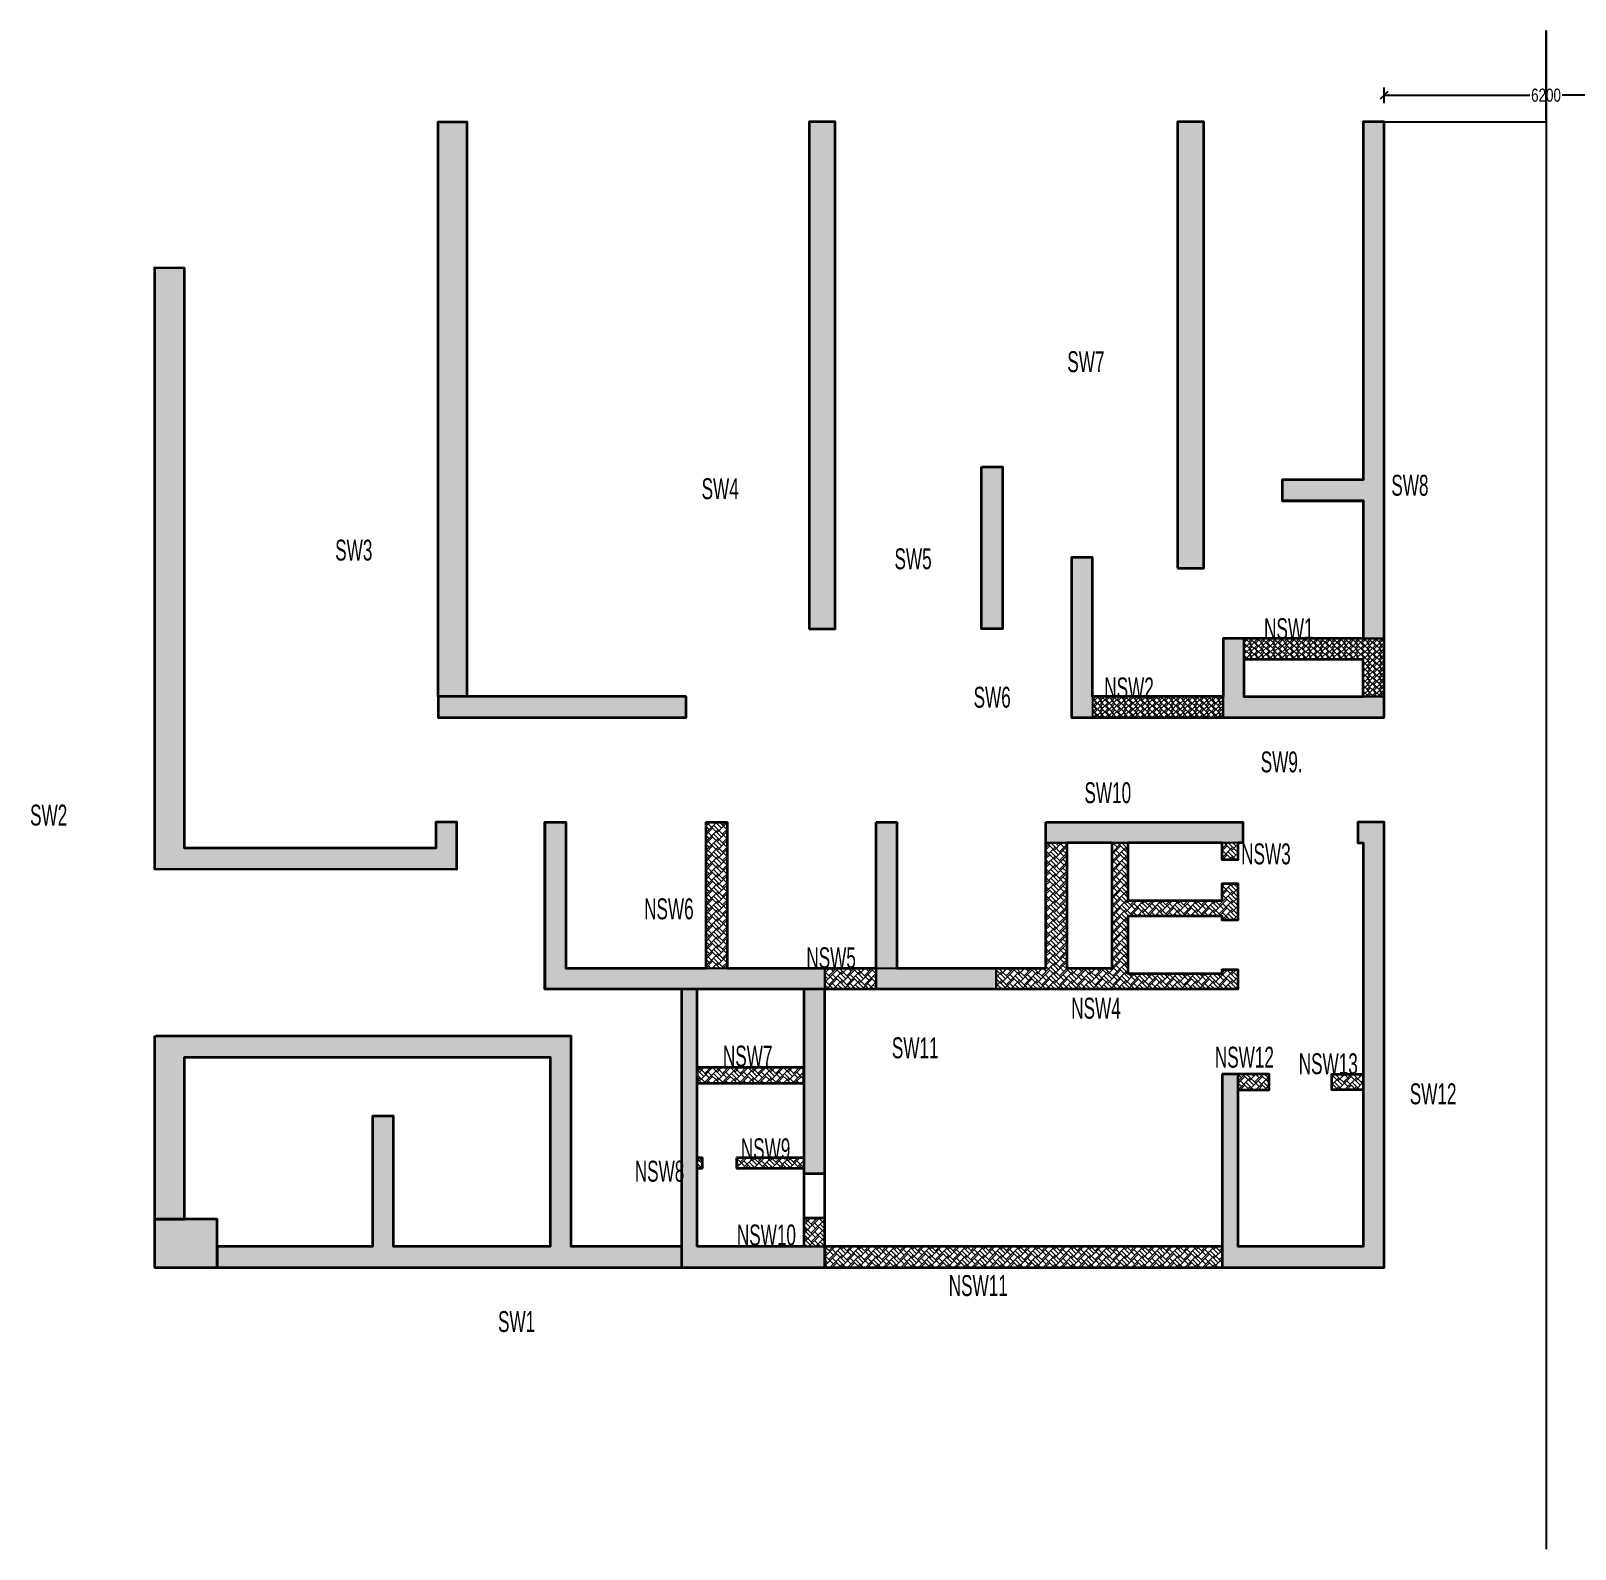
# Model space of a CAD drawing. Header units: millimetres. Extents: x 106 to 347755, y -33 to 65132.
# Drawn here: x 292139 to 321687, y -33 to 29023 of the extents above; entities that cross this region are included whole.
import ezdxf

# ---------------------------------------------------------------- set-up
doc = ezdxf.new("R2010")
doc.units = ezdxf.units.MM
doc.layers.add('changes', color=7, linetype='Continuous')
for name, color, linetype, lineweight in [('S-BEAM-IDEN', 2, 'Continuous', 9), ('S-COL HATCH', 9, 'Continuous', 0), ('S-COLS', 5, 'Continuous', 35)]:
    doc.layers.add(name, color=color, linetype=linetype, lineweight=lineweight)
doc.styles.add('SOBHA', font='swisscl.ttf')
doc.styles.add('Swis721 LtCn BT', font='swisscl.ttf', dxfattribs={"width": 0.9, "height": 233.355162})
doc.dimstyles.new('S-100', dxfattribs={"dimscale": 100, "dimtxt": 2.5, "dimasz": 1.5, "dimexe": 1.5, "dimexo": 1.5, "dimgap": 0.1, "dimtad": 0, "dimdec": 0, "dimrnd": 0.0005, "dimzin": 0, "dimdsep": 46, "dimtxsty": 'SOBHA', "dimblk": 'OBLIQUE', "dimcen": 0.09, "dimclrd": 8, "dimclre": 8, "dimclrt": 6, "dimadec": 0, "dimazin": 0, "dimtfac": 1, "dimtdec": 0, "dimtofl": 0, "dimtmove": 0, "dimatfit": 3, "dimfxl": 1.5, "dimfxlon": 1, "dimtolj": 1, "dimtzin": 0, "dimlwd": -1, "dimlwe": -1, "dimarcsym": 0})
pattern_1 = [(45, (-31499941.5, 20740166.94), (0, 169.7056275), [360, -120]), (135, (-31499856.64, 20740251.79), (1e-14, 169.7056275), [360, -120])]
pattern_2 = [(45, (-31966103.18, 21022167.41), (0, 113.13708499), [240, -80]), (135, (-31966046.61, 21022223.98), (9e-15, 113.13708499), [240, -80])]
pattern_3 = [(45, (-31794446.85, 20735559.75), (0, 169.7056275), [360, -120]), (135, (-31794362, 20735644.6), (1e-14, 169.7056275), [360, -120])]
pattern_4 = [(45, (-31794446.85, 20683630.75), (0, 169.7056275), [360, -120]), (135, (-31794362, 20683715.6), (1e-14, 169.7056275), [360, -120])]
pattern_5 = [(45, (-31794446.854, 20735559.75), (0, 113.13708499), [240, -80]), (135, (-31794390.286, 20735616.32), (9e-15, 113.13708499), [240, -80])]

# ---------------------------------------------------------------- blocks, each defined once
blk = doc.blocks.new('_OBLIQUE')
at = {"color": 0, "linetype": 'ByBlock'}
blk.add_line((-0.5, -0.5), (0.5, 0.5), dxfattribs=at)
blk = doc.blocks.new('*D17')
at = {"layer": 'changes', "color": 8, "transparency": 16777216}
for p, q in [((318030, 27641), (318030, 27941)), ((318030, 27791), (320823, 27791)), ((324230, 27791), (321438, 27791)), ((324230, 27641), (324230, 27941))]:
    blk.add_line(p, q, dxfattribs=at)
at = {"layer": 'changes', "color": 8, "transparency": 16777216, "xscale": 150, "yscale": 150, "zscale": 150, "rotation": 180}
blk.add_blockref('_OBLIQUE', (318030, 27791), dxfattribs=at)
at = {"layer": 'changes', "color": 8, "transparency": 16777216, "xscale": 150, "yscale": 150, "zscale": 150}
blk.add_blockref('_OBLIQUE', (324230, 27791), dxfattribs=at)
at = {"layer": 'changes', "color": 6, "transparency": 16777216, "insert": (321130, 27791), "char_height": 250, "attachment_point": 5, "style": 'SOBHA'}
blk.add_mtext('\\A1;6200', dxfattribs=at)
blk = doc.blocks.new('A$C0921b736')
at = {"layer": 'S-COL HATCH', "transparency": 33554687}
h = blk.add_hatch(color=256, dxfattribs=at)
h.dxf.hatch_style = 1
h.paths.add_polyline_path([(5425, 11675), (5425, 11275), (10175, 11275), (10175, 11675)])
h.paths.add_polyline_path([(5425, 11675), (5975, 11675), (5975, 22675), (5425, 22675)])
h = blk.add_hatch(color=256, dxfattribs=at)
h.dxf.hatch_style = 1
h.paths.add_polyline_path([(12525, 12975), (13025, 12975), (13025, 22675), (12525, 22675)])
h = blk.add_hatch(color=256, dxfattribs=at)
h.dxf.hatch_style = 1
h.paths.add_polyline_path([(19575, 14135), (20075, 14135), (20075, 22675), (19575, 22675)])
h = blk.add_hatch(color=256, dxfattribs=at)
h.dxf.hatch_style = 1
h.paths.add_polyline_path([(23525, 22675), (23125, 22675), (23125, 15825), (21575, 15825), (21575, 15425), (23125, 15425), (23125, 12785), (23525, 12785)])
h = blk.add_hatch(color=256, dxfattribs=at)
h.dxf.hatch_style = 1
h.paths.add_polyline_path([(29725, 12785), (30125, 12785), (30125, 15425), (31675, 15425), (31675, 15825), (30125, 15825), (30125, 22675), (29725, 22675)])
h = blk.add_hatch(color=256, dxfattribs=at)
h.dxf.hatch_style = 1
h.paths.add_polyline_path([(33675, 14135), (33175, 14135), (33175, 22675), (33675, 22675)])
h = blk.add_hatch(color=256, dxfattribs=at)
h.dxf.hatch_style = 1
h.paths.add_polyline_path([(40725, 12975), (40225, 12975), (40225, 22675), (40725, 22675)])
h = blk.add_hatch(color=256, dxfattribs=at)
h.dxf.hatch_style = 1
h.paths.add_polyline_path([(43075, 11675), (43075, 11275), (47825, 11275), (47825, 11675)])
h.paths.add_polyline_path([(47825, 22675), (47275, 22675), (47275, 11675), (47825, 11675)])
h = blk.add_hatch(color=256, dxfattribs=at)
h.dxf.hatch_style = 1
h.paths.add_polyline_path([(5785, 8375), (5785, 9275), (5385, 9275), (5385, 8775), (575, 8775), (575, 19875), (0, 19879), (0, 8375)])
h = blk.add_hatch(color=256, dxfattribs=at)
h.dxf.hatch_style = 1
h.paths.add_polyline_path([(53250, 8375), (53250, 19875), (52675, 19875), (52675, 8775), (47865, 8775), (47865, 9275), (47465, 9275), (47465, 8375)])
h = blk.add_hatch(color=256, dxfattribs=at)
h.dxf.hatch_style = 1
h.paths.add_polyline_path([(15825, 12975), (16225, 12975), (16225, 16075), (15825, 16075)])
h = blk.add_hatch(color=256, dxfattribs=at)
h.dxf.hatch_style = 1
h.paths.add_polyline_path([(37425, 16075), (37025, 16075), (37025, 12975), (37425, 12975)])
h = blk.add_hatch(color=256, dxfattribs=at)
h.dxf.hatch_style = 1
h.paths.add_polyline_path([(17945, 14335), (17545, 14335), (17545, 11275), (17945, 11275), (17945, 11675)])
h = blk.add_hatch(color=256, dxfattribs=at)
h.dxf.hatch_style = 1
h.paths.add_polyline_path([(35305, 11675), (35305, 11275), (35705, 11275), (35705, 14335), (35305, 14335)])
h = blk.add_hatch(color=256, dxfattribs=at)
h.dxf.hatch_style = 1
h.paths.add_polyline_path([(23525, 11275), (23525, 11675), (23125, 11675), (20845, 11675), (20845, 12385), (20845, 12785), (20445, 12785), (20445, 11675), (20445, 11275)])
at = {"layer": 'S-COL HATCH'}
h = blk.add_hatch(dxfattribs=at)
h.set_pattern_fill('AR-HBONE', color=256, scale=20)
h.set_pattern_definition(pattern_5)
h.paths.add_polyline_path([(23125, 12385), (23125, 11692), (23125, 11692), (23125, 11675), (23525, 11675), (23525, 12785), (20845, 12785), (20845, 12485), (20845, 12385)])
at = {"layer": 'S-COL HATCH', "transparency": 33554687}
h = blk.add_hatch(color=256, dxfattribs=at)
h.dxf.hatch_style = 1
h.paths.add_polyline_path([(32805, 11275), (32805, 11675), (32805, 12785), (32405, 12785), (32405, 12385), (32405, 11675), (30125, 11675), (29725, 11675), (29725, 11275)])
at = {"layer": 'S-COL HATCH'}
h = blk.add_hatch(dxfattribs=at)
h.set_pattern_fill('AR-HBONE', color=256, scale=20)
h.set_pattern_definition(pattern_5)
h.paths.add_polyline_path([(30125, 12385), (30125, 11692), (30125, 11692), (30125, 11675), (29725, 11675), (29725, 12785), (32405, 12785), (32405, 12485), (32405, 12385)])
h = blk.add_hatch(dxfattribs=at)
h.set_pattern_fill('AR-HBONE', color=256, scale=20)
h.set_pattern_definition(pattern_2)
h.paths.add_polyline_path([(20445, 11275), (20445, 11675), (17945, 11675), (17945, 11275)])
h = blk.add_hatch(dxfattribs=at)
h.set_pattern_fill('AR-HBONE', color=256, scale=20)
h.set_pattern_definition(pattern_2)
h.paths.add_polyline_path([(35305, 11275), (35305, 11675), (32805, 11675), (32805, 11275)])
at = {"layer": 'S-COL HATCH', "transparency": 33554687}
h = blk.add_hatch(color=256, dxfattribs=at)
h.dxf.hatch_style = 1
h.paths.add_polyline_path([(12825, 6075), (12825, 6475), (7871, 6475), (7871, 9275), (7471, 9275), (7471, 6075)])
at = {"layer": 'S-COL HATCH'}
h = blk.add_hatch(dxfattribs=at)
h.set_pattern_fill('AR-HBONE', color=256, scale=30)
h.set_pattern_definition(pattern_3)
h.paths.add_polyline_path([(10555, 6475), (10955, 6475), (10955, 9275), (10555, 9275)])
at = {"layer": 'S-COL HATCH', "transparency": 33554687}
h = blk.add_hatch(color=256, dxfattribs=at)
h.dxf.hatch_style = 1
h.paths.add_polyline_path([(13805, 9275), (14205, 9275), (14205, 6475), (13805, 6475)])
h = blk.add_hatch(color=256, dxfattribs=at)
h.dxf.hatch_style = 1
h.paths.add_polyline_path([(17055, 9275), (20825, 9275), (20825, 8875), (17055, 8875)])
h = blk.add_hatch(color=256, dxfattribs=at)
h.dxf.hatch_style = 1
h.paths.add_polyline_path([(20725, 4450), (20425, 4450), (20425, 1150), (20425, 750), (23125, 750), (23525, 750), (23525, 1150), (23525, 1150), (23525, 9275), (23025, 9275), (23025, 8875), (23125, 8875), (23125, 1150), (23125, 1150), (20725, 1150), (20725, 1150)])
h = blk.add_hatch(color=256, dxfattribs=at)
h.dxf.hatch_style = 1
h.paths.add_polyline_path([(32525, 4450), (32825, 4450), (32825, 1150), (32825, 750), (30125, 750), (29725, 750), (29725, 1150), (29725, 1150), (29725, 9275), (30225, 9275), (30225, 8875), (30125, 8875), (30125, 1150), (30125, 1150), (32525, 1150), (32525, 1150)])
h = blk.add_hatch(color=256, dxfattribs=at)
h.dxf.hatch_style = 1
h.paths.add_polyline_path([(36195, 9275), (32425, 9275), (32425, 8875), (36195, 8875)])
h = blk.add_hatch(color=256, dxfattribs=at)
h.dxf.hatch_style = 1
h.paths.add_polyline_path([(39445, 9275), (39045, 9275), (39045, 6475), (39445, 6475)])
h = blk.add_hatch(color=256, dxfattribs=at)
h.dxf.hatch_style = 1
h.paths.add_polyline_path([(40425, 6075), (40425, 6475), (45379, 6475), (45379, 9275), (45779, 9275), (45779, 6075)])
at = {"layer": 'S-COL HATCH'}
h = blk.add_hatch(dxfattribs=at)
h.set_pattern_fill('AR-HBONE', color=256, scale=30)
h.set_pattern_definition(pattern_3)
h.paths.add_polyline_path([(42695, 6475), (42295, 6475), (42295, 9275), (42695, 9275)])
h = blk.add_hatch(dxfattribs=at)
h.set_pattern_fill('AR-HBONE', color=256, scale=30)
h.set_pattern_definition(pattern_3)
h.paths.add_polyline_path([(18325, 8875), (18625, 8875), (18625, 7775), (20425, 7775), (20425, 8100), (20725, 8100), (20725, 7398), (20425, 7398), (20425, 7475), (18625, 7475), (18625, 6375), (20425, 6375), (20425, 6453), (20725, 6453), (20725, 6075), (16105, 6075), (16105, 6475), (18325, 6475)])
h = blk.add_hatch(dxfattribs=at)
h.set_pattern_fill('AR-HBONE', color=256, scale=30)
h.set_pattern_definition(pattern_3)
h.paths.add_polyline_path([(17055, 6475), (17455, 6475), (17455, 8875), (17055, 8875)])
h = blk.add_hatch(dxfattribs=at)
h.set_pattern_fill('AR-HBONE', color=256, scale=30)
h.set_pattern_definition(pattern_3)
h.paths.add_polyline_path([(20425, 8875), (20725, 8875), (20725, 8550), (20425, 8550)])
h = blk.add_hatch(dxfattribs=at)
h.set_pattern_fill('AR-HBONE', color=256, scale=30)
h.set_pattern_definition(pattern_3)
h.paths.add_polyline_path([(34925, 8875), (34625, 8875), (34625, 7775), (32825, 7775), (32825, 8100), (32525, 8100), (32525, 7398), (32825, 7398), (32825, 7475), (34625, 7475), (34625, 6375), (32825, 6375), (32825, 6453), (32525, 6453), (32525, 6075), (37145, 6075), (37145, 6475), (34925, 6475)])
h = blk.add_hatch(dxfattribs=at)
h.set_pattern_fill('AR-HBONE', color=256, scale=30)
h.set_pattern_definition(pattern_3)
h.paths.add_polyline_path([(32825, 8875), (32525, 8875), (32525, 8550), (32825, 8550)])
h = blk.add_hatch(dxfattribs=at)
h.set_pattern_fill('AR-HBONE', color=256, scale=30)
h.set_pattern_definition(pattern_3)
h.paths.add_polyline_path([(36195, 6475), (35795, 6475), (35795, 8875), (36195, 8875)])
h = blk.add_hatch(dxfattribs=at)
h.set_pattern_fill('AR-HBONE', color=256, scale=30)
h.set_pattern_definition(pattern_3)
h.paths.add_polyline_path([(13805, 6475), (12825, 6475), (12825, 6075), (13805, 6075)])
at = {"layer": 'S-COL HATCH', "transparency": 33554687}
h = blk.add_hatch(color=256, dxfattribs=at)
h.dxf.hatch_style = 1
h.paths.add_polyline_path([(13805, 6475), (16105, 6475), (16105, 6075), (13805, 6075)])
h = blk.add_hatch(color=256, dxfattribs=at)
h.dxf.hatch_style = 1
h.paths.add_polyline_path([(39445, 6475), (37145, 6475), (37145, 6075), (39445, 6075)])
at = {"layer": 'S-COL HATCH'}
h = blk.add_hatch(dxfattribs=at)
h.set_pattern_fill('AR-HBONE', color=256, scale=30)
h.set_pattern_definition(pattern_3)
h.paths.add_polyline_path([(39445, 6475), (40425, 6475), (40425, 6075), (39445, 6075)])
at = {"layer": 'S-COL HATCH', "transparency": 33554687}
h = blk.add_hatch(color=256, dxfattribs=at)
h.dxf.hatch_style = 1
h.paths.add_polyline_path([(10385, 6075), (10085, 6075), (10085, 750), (10385, 750), (12825, 750), (12825, 1150), (10385, 1150), (10385, 2850), (10385, 2850), (10385, 2850)])
h = blk.add_hatch(color=256, dxfattribs=at)
h.dxf.hatch_style = 1
h.paths.add_polyline_path([(12825, 6075), (12425, 6075), (12425, 6075), (12425, 4575), (12425, 4575), (12425, 4275), (12425, 2550), (12825, 2550)])
h = blk.add_hatch(color=256, dxfattribs=at)
h.dxf.hatch_style = 1
h.paths.add_polyline_path([(40425, 6075), (40825, 6075), (40825, 6075), (40825, 4575), (40825, 4575), (40825, 4275), (40825, 2550), (40425, 2550)])
h = blk.add_hatch(color=256, dxfattribs=at)
h.dxf.hatch_style = 1
h.paths.add_polyline_path([(42865, 6075), (43165, 6075), (43165, 750), (42865, 750), (40425, 750), (40425, 1150), (42865, 1150), (42865, 2850), (42865, 2850), (42865, 2850)])
h = blk.add_hatch(color=256, dxfattribs=at)
h.dxf.hatch_style = 1
h.paths.add_polyline_path([(7571, 4775), (7571, 1150), (4571, 1150), (4571, 3648), (4171, 3648), (4171, 1150), (1200, 1150), (1200, 750), (10085, 750), (10085, 1150), (7971, 1150), (7971, 5175), (0, 5175), (0, 1675), (575, 1675), (575, 4775)])
h = blk.add_hatch(color=256, dxfattribs=at)
h.dxf.hatch_style = 1
h.paths.add_polyline_path([(52675, 4775), (52675, 1675), (53250, 1675), (53250, 5175), (45279, 5175), (45279, 1150), (43165, 1150), (43165, 750), (52050, 750), (52050, 1150), (49079, 1150), (49079, 3648), (48679, 3648), (48679, 1150), (45679, 1150), (45679, 4775)])
at = {"layer": 'S-COL HATCH'}
h = blk.add_hatch(dxfattribs=at)
h.set_pattern_fill('AR-HBONE', color=256, scale=30)
h.set_pattern_definition(pattern_3)
h.paths.add_polyline_path([(12425, 4575), (10385, 4575), (10385, 4275), (12425, 4275)])
h = blk.add_hatch(dxfattribs=at)
h.set_pattern_fill('AR-HBONE', color=256, scale=30)
h.set_pattern_definition(pattern_4)
h.paths.add_polyline_path([(21325, 4150), (21325, 4450), (20725, 4450), (20725, 4150)])
h.paths.add_polyline_path([(23125, 4150), (23125, 4450), (22525, 4450), (22525, 4150)])
h = blk.add_hatch(dxfattribs=at)
h.set_pattern_fill('AR-HBONE', color=256, scale=30)
h.set_pattern_definition(pattern_4)
h.paths.add_polyline_path([(32525, 4150), (32525, 4450), (31925, 4450), (31925, 4150)])
h.paths.add_polyline_path([(30725, 4150), (30725, 4450), (30125, 4450), (30125, 4150)])
h = blk.add_hatch(dxfattribs=at)
h.set_pattern_fill('AR-HBONE', color=256, scale=30)
h.set_pattern_definition(pattern_3)
h.paths.add_polyline_path([(40825, 4275), (42865, 4275), (42865, 4575), (40825, 4575)])
h = blk.add_hatch(dxfattribs=at)
h.set_pattern_fill('AR-HBONE', color=256, scale=30)
h.set_pattern_definition(pattern_3)
h.paths.add_polyline_path([(10485, 2850), (10385, 2850), (10385, 2650), (10485, 2650)])
h = blk.add_hatch(dxfattribs=at)
h.set_pattern_fill('AR-HBONE', color=256, scale=30)
h.set_pattern_definition(pattern_3)
h.paths.add_polyline_path([(11135, 2850), (11135, 2650), (12425, 2650), (12425, 2850)])
h = blk.add_hatch(dxfattribs=at)
h.set_pattern_fill('AR-HBONE', color=256, scale=30)
h.set_pattern_definition(pattern_3)
h.paths.add_polyline_path([(42115, 2850), (42115, 2650), (40825, 2650), (40825, 2850)])
h = blk.add_hatch(dxfattribs=at)
h.set_pattern_fill('AR-HBONE', color=256, scale=30)
h.set_pattern_definition(pattern_3)
h.paths.add_polyline_path([(42765, 2850), (42865, 2850), (42865, 2650), (42765, 2650)])
at = {"layer": 'S-COL HATCH', "transparency": 33554687}
h = blk.add_hatch(color=256, dxfattribs=at)
h.dxf.hatch_style = 1
h.paths.add_polyline_path([(0, 1675), (0, 750), (1200, 750), (1200, 1675)])
at = {"layer": 'S-COL HATCH'}
h = blk.add_hatch(dxfattribs=at)
h.set_pattern_fill('AR-HBONE', color=256, scale=30)
h.set_pattern_definition(pattern_3)
h.paths.add_polyline_path([(12825, 1700), (12425, 1700), (12425, 1150), (12825, 1150)])
h = blk.add_hatch(dxfattribs=at)
h.set_pattern_fill('AR-HBONE', color=256, scale=30)
h.set_pattern_definition(pattern_3)
h.paths.add_polyline_path([(40425, 1700), (40825, 1700), (40825, 1150), (40425, 1150)])
at = {"layer": 'S-COL HATCH', "transparency": 33554687}
h = blk.add_hatch(color=256, dxfattribs=at)
h.dxf.hatch_style = 1
h.paths.add_polyline_path([(53250, 1675), (53250, 750), (52050, 750), (52050, 1675)])
at = {"layer": 'S-COL HATCH'}
h = blk.add_hatch(dxfattribs=at)
h.set_pattern_fill('AR-HBONE', color=256, scale=30)
h.set_pattern_definition(pattern_3)
h.paths.add_polyline_path([(12825, 1150), (20425, 1150), (20425, 750), (12825, 750)])
h = blk.add_hatch(dxfattribs=at)
h.set_pattern_fill('AR-HBONE', color=256, scale=30)
h.set_pattern_definition(pattern_3)
h.paths.add_polyline_path([(40425, 1150), (32825, 1150), (32825, 750), (40425, 750)])
at = {"layer": 'changes'}
for p, q in [((20845, 12385), (20845, 12785)), ((23125, 12785), (23525, 12785)), ((30125, 12785), (29725, 12785)), ((32405, 12385), (32405, 12785)), ((17945, 11675), (17945, 11275)), ((20445, 11675), (20445, 11275)), ((23125, 11675), (23525, 11675)), ((30125, 11675), (29725, 11675)), ((32805, 11675), (32805, 11275)), ((35305, 11675), (35305, 11275))]:
    blk.add_line(p, q, dxfattribs=at)
for points in [[(13805, 6475), (16105, 6475), (16105, 6075), (13805, 6075)], [(39445, 6475), (37145, 6475), (37145, 6075), (39445, 6075)]]:
    blk.add_lwpolyline(points, close=True, dxfattribs=at)
at = {"layer": 'S-COLS'}
for p, q in [((20425, 4450), (20425, 1150)), ((20725, 4450), (20725, 1150)), ((32525, 4450), (32525, 1150)), ((32825, 4450), (32825, 1150)), ((12425, 2550), (12825, 2550)), ((40825, 2550), (40425, 2550)), ((12425, 1700), (12825, 1700)), ((40825, 1700), (40425, 1700)), ((20425, 1150), (20425, 750)), ((32825, 1150), (32825, 750))]:
    blk.add_line(p, q, dxfattribs=at)
for points in [[(5425, 11675), (5425, 22675), (5975, 22675), (5975, 11675), (5425, 11675)], [(23525, 11275), (23525, 22675), (23125, 22675), (23125, 15825), (21575, 15825), (21575, 15425), (23125, 15425), (23125, 12785), (20445, 12785), (20445, 11675), (17945, 11675), (17945, 14335), (17545, 14335), (17545, 11275), (23525, 11275)], [(29725, 11275), (29725, 22675), (30125, 22675), (30125, 15825), (31675, 15825), (31675, 15425), (30125, 15425), (30125, 12785), (32805, 12785), (32805, 11675), (35305, 11675), (35305, 14335), (35705, 14335), (35705, 11275), (29725, 11275)], [(47825, 11675), (47825, 22675), (47275, 22675), (47275, 11675), (47825, 11675)], [(17055, 9275), (20825, 9275), (20825, 8875), (20725, 8875), (20725, 8550), (20425, 8550), (20425, 8875), (19525, 8875), (18625, 8875), (18625, 7775), (20425, 7775), (20425, 8100), (20725, 8100), (20725, 7398), (20425, 7398), (20425, 7475), (18625, 7475), (18625, 6375), (19525, 6375), (20425, 6375), (20425, 6453), (20725, 6453), (20725, 6075), (18625, 6075), (18625, 6075), (7471, 6075), (7471, 9275), (7871, 9275), (7871, 6475), (10555, 6475), (10555, 9275)], [(10555, 9275), (10955, 9275)], [(10955, 9275), (10955, 6475), (13805, 6475), (13805, 9275)], [(13805, 9275), (14205, 9275)], [(14205, 9275), (14205, 6475), (17055, 6475), (17055, 9275)], [(23525, 1150), (23525, 9275), (23025, 9275), (23025, 8875), (23125, 8875), (23125, 1150), (20725, 1150)], [(29725, 1150), (29725, 9275), (30225, 9275), (30225, 8875), (30125, 8875), (30125, 1150), (32525, 1150)], [(36195, 9275), (32425, 9275), (32425, 8875), (32525, 8875), (32525, 8550), (32825, 8550), (32825, 8875), (33725, 8875), (34625, 8875), (34625, 7775), (32825, 7775), (32825, 8100), (32525, 8100), (32525, 7398), (32825, 7398), (32825, 7475), (34625, 7475), (34625, 6375), (33725, 6375), (32825, 6375), (32825, 6453), (32525, 6453), (32525, 6075), (34625, 6075), (34625, 6075), (45779, 6075), (45779, 9275), (45379, 9275), (45379, 6475), (42695, 6475), (42695, 9275)], [(39045, 9275), (39045, 6475), (36195, 6475), (36195, 9275)], [(39445, 9275), (39045, 9275)], [(42295, 9275), (42295, 6475), (39445, 6475), (39445, 9275)], [(42695, 9275), (42295, 9275)], [(10085, 6075), (10085, 750), (10385, 750)], [(10385, 1150), (10385, 6075)], [(12425, 6075), (12425, 1150)], [(12425, 750), (12825, 750), (12825, 6075)], [(40825, 750), (40425, 750), (40425, 6075)], [(40825, 6075), (40825, 1150)], [(43165, 6075), (43165, 750), (42865, 750)], [(42865, 1150), (42865, 6075)], [(0, 5175), (0, 1675), (575, 1675), (575, 4775), (7571, 4775), (7571, 1150), (4571, 1150), (4571, 3648), (4171, 3648), (4171, 1150), (1200, 1150), (1200, 750), (10085, 750)], [(10085, 1150), (7971, 1150), (7971, 5175), (25, 5175)], [(43165, 1150), (45279, 1150), (45279, 5175), (53250, 5175)], [(53250, 5175), (53250, 1675), (52675, 1675), (52675, 4775), (45679, 4775), (45679, 1150), (48679, 1150), (48679, 3648), (49079, 3648), (49079, 1150), (52050, 1150), (52050, 750), (43165, 750)], [(20725, 4150), (21325, 4150), (21325, 4450), (20425, 4450)], [(23125, 4150), (22525, 4150), (22525, 4450), (23125, 4450)], [(30125, 4150), (30725, 4150), (30725, 4450), (30125, 4450)], [(32525, 4150), (31925, 4150), (31925, 4450), (32825, 4450)], [(10485, 2850), (10385, 2850)], [(10485, 2650), (10485, 2850)], [(11135, 2850), (11135, 2650)], [(12425, 2850), (11135, 2850)], [(40825, 2850), (42115, 2850)], [(42115, 2850), (42115, 2650)], [(42765, 2650), (42765, 2850)], [(42765, 2850), (42865, 2850)], [(10385, 2650), (10485, 2650)], [(11135, 2650), (12425, 2650)], [(42115, 2650), (40825, 2650)], [(42865, 2650), (42765, 2650)], [(12425, 1150), (10385, 1150)], [(20425, 1150), (12825, 1150), (12825, 750), (23125, 750)], [(23125, 750), (23125, 750), (23525, 750), (23525, 1150)], [(30125, 750), (30125, 750), (29725, 750), (29725, 1150)], [(32825, 1150), (40425, 1150), (40425, 750), (30125, 750)], [(40825, 1150), (42865, 1150)], [(10385, 750), (12425, 750)], [(42865, 750), (40825, 750)]]:
    blk.add_lwpolyline(points, dxfattribs=at)
at = {"layer": 'S-COLS', "elevation": 0}
for points in [[(12525, 12975), (13025, 12975), (13025, 22675), (12525, 22675)], [(40725, 12975), (40225, 12975), (40225, 22675), (40725, 22675)], [(15825, 16075), (16225, 16075), (16225, 12975), (15825, 12975)], [(37425, 16075), (37025, 16075), (37025, 12975), (37425, 12975)], [(10175, 11675), (5425, 11675), (5425, 11275), (10175, 11275)], [(43075, 11675), (47825, 11675), (47825, 11275), (43075, 11275)], [(0, 750), (1200, 750), (1200, 1675), (0, 1675)], [(53250, 750), (52050, 750), (52050, 1675), (53250, 1675)]]:
    blk.add_lwpolyline(points, close=True, dxfattribs=at)
at = {"layer": 'S-COLS'}
for points in [[(19575, 14135), (20075, 14135), (20075, 22675), (19575, 22675)], [(33675, 14135), (33175, 14135), (33175, 22675), (33675, 22675)], [(0, 8379), (5785, 8375), (5785, 9275), (5385, 9275), (5385, 8775), (575, 8775), (575, 19875), (0, 19879)], [(53250, 8375), (47465, 8375), (47465, 9275), (47865, 9275), (47865, 8775), (52675, 8775), (52675, 19875), (53250, 19875)], [(23125, 12385), (20845, 12385), (20845, 11675), (23125, 11675)], [(30125, 12385), (32405, 12385), (32405, 11675), (30125, 11675)], [(17455, 6475), (18325, 6475), (18325, 8875), (17455, 8875)], [(35795, 6475), (34925, 6475), (34925, 8875), (35795, 8875)], [(12425, 4575), (10385, 4575), (10385, 4275), (12425, 4275)], [(40825, 4575), (42865, 4575), (42865, 4275), (40825, 4275)]]:
    blk.add_lwpolyline(points, close=True, dxfattribs=at)

msp = doc.modelspace()

# ---------------------------------------------------------------- hatches: boundary and pattern name
at = {"layer": 'S-COL HATCH', "true_color": 0xed1f24, "transparency": 33554687}
h = msp.add_hatch(color=240, dxfattribs=at)
h.dxf.hatch_style = 1
h.paths.add_polyline_path([(299930.4, 16282.4), (299930.4, 15882.4), (304680.4, 15882.4), (304680.4, 16282.4)])
h.paths.add_polyline_path([(299930.4, 16282.4), (300480.4, 16282.4), (300480.4, 27282.4), (299930.4, 27282.4)])
h = msp.add_hatch(color=240, dxfattribs=at)
h.dxf.hatch_style = 1
h.paths.add_polyline_path([(307030.3, 17582.4), (307530.4, 17582.4), (307530.4, 27282.4), (307030.3, 27282.4)])
h = msp.add_hatch(color=240, dxfattribs=at)
h.dxf.hatch_style = 1
h.paths.add_polyline_path([(314080.4, 18742.4), (314580.4, 18742.4), (314580.4, 27282.4), (314080.4, 27282.4)])
h = msp.add_hatch(color=240, dxfattribs=at)
h.dxf.hatch_style = 1
h.paths.add_polyline_path([(318030.4, 27282.4), (317630.4, 27282.4), (317630.4, 20432.4), (316080.4, 20432.4), (316080.4, 20032.4), (317630.4, 20032.4), (317630.4, 17392.4), (318030.4, 17392.4)])
h = msp.add_hatch(color=240, dxfattribs=at)
h.dxf.hatch_style = 1
h.paths.add_polyline_path([(300290.4, 12982.4), (300290.4, 13882.4), (299890.4, 13882.4), (299890.4, 13382.4), (295080.4, 13382.4), (295080.4, 24482.4), (294505.4, 24485.8), (294505.4, 12982.4)])
h = msp.add_hatch(color=240, dxfattribs=at)
h.dxf.hatch_style = 1
h.paths.add_polyline_path([(310330.4, 17582.4), (310730.4, 17582.4), (310730.4, 20682.4), (310330.4, 20682.4)])
h = msp.add_hatch(color=240, dxfattribs=at)
h.dxf.hatch_style = 1
h.paths.add_polyline_path([(312450.4, 18942.4), (312050.4, 18942.4), (312050.4, 15882.4), (312450.4, 15882.4), (312450.4, 16282.4)])
h = msp.add_hatch(color=240, dxfattribs=at)
h.dxf.hatch_style = 1
h.paths.add_polyline_path([(318030.4, 15882.4), (318030.4, 16282.4), (317630.4, 16282.4), (315350.4, 16282.4), (315350.4, 16992.4), (315350.4, 17392.4), (314950.4, 17392.4), (314950.4, 16282.4), (314950.4, 15882.4)])
at = {"layer": 'S-COL HATCH', "true_color": 0xed1f24}
h = msp.add_hatch(dxfattribs=at)
h.set_pattern_fill('AR-HBONE', color=240, scale=20)
h.set_pattern_definition([(45, (-31499941.5, 20740166.936), (0, 113.13708499), [240, -80]), (135, (-31499884.93, 20740223.504), (9e-15, 113.13708499), [240, -80])])
h.paths.add_polyline_path([(317630.4, 16992.4), (317630.4, 16299.7), (317630.4, 16299.7), (317630.4, 16282.4), (318030.4, 16282.4), (318030.4, 17392.4), (315350.4, 17392.4), (315350.4, 17092.4), (315350.4, 16992.4)])
h = msp.add_hatch(dxfattribs=at)
h.set_pattern_fill('AR-HBONE', color=240, scale=20)
h.set_pattern_definition([(45, (-31671597.82, 21026774.596), (0, 113.13708499), [240, -80]), (135, (-31671541.255, 21026831.165), (9e-15, 113.13708499), [240, -80])])
h.paths.add_polyline_path([(314950.4, 15882.4), (314950.4, 16282.4), (312450.4, 16282.4), (312450.4, 15882.4)])
at = {"layer": 'S-COL HATCH', "true_color": 0xed1f24, "transparency": 33554687}
h = msp.add_hatch(color=240, dxfattribs=at)
h.dxf.hatch_style = 1
h.paths.add_polyline_path([(307330.4, 10682.4), (307330.4, 11082.4), (302376, 11082.4), (302376, 13882.4), (301976, 13882.4), (301976, 10682.4)])
at = {"layer": 'S-COL HATCH', "true_color": 0xed1f24}
h = msp.add_hatch(dxfattribs=at)
h.set_pattern_fill('AR-HBONE', color=240, scale=30)
h.set_pattern_definition(pattern_1)
h.paths.add_polyline_path([(305060.4, 11082.4), (305460.4, 11082.4), (305460.4, 13882.4), (305060.4, 13882.4)])
at = {"layer": 'S-COL HATCH', "true_color": 0xed1f24, "transparency": 33554687}
h = msp.add_hatch(color=240, dxfattribs=at)
h.dxf.hatch_style = 1
h.paths.add_polyline_path([(308310.4, 13882.4), (308710.4, 13882.4), (308710.4, 11082.4), (308310.4, 11082.4)])
h = msp.add_hatch(color=240, dxfattribs=at)
h.dxf.hatch_style = 1
h.paths.add_polyline_path([(311560.4, 13882.4), (315330.4, 13882.4), (315330.4, 13482.4), (311560.4, 13482.4)])
h = msp.add_hatch(color=240, dxfattribs=at)
h.dxf.hatch_style = 1
h.paths.add_polyline_path([(315230.4, 9057.2), (314930.4, 9057.2), (314930.4, 5757.2), (314930.4, 5357.2), (317630.4, 5357.2), (318030.4, 5357.2), (318030.4, 5757.2), (318030.4, 5757.2), (318030.4, 13882.4), (317530.3, 13882.4), (317530.3, 13482.4), (317630.4, 13482.4), (317630.4, 5757.2), (317630.3, 5757.2), (315230.4, 5757.2), (315230.4, 5757.2)])
at = {"layer": 'S-COL HATCH', "true_color": 0xed1f24}
h = msp.add_hatch(dxfattribs=at)
h.set_pattern_fill('AR-HBONE', color=240, scale=30)
h.set_pattern_definition(pattern_1)
h.paths.add_polyline_path([(312830.4, 13482.4), (313130.4, 13482.4), (313130.4, 12382.4), (314930.4, 12382.4), (314930.4, 12707.4), (315230.4, 12707.4), (315230.4, 12004.9), (314930.4, 12004.9), (314930.4, 12082.4), (313130.4, 12082.4), (313130.4, 10982.4), (314930.4, 10982.4), (314930.4, 11059.9), (315230.4, 11059.9), (315230.4, 10682.4), (310610.4, 10682.4), (310610.4, 11082.4), (312830.4, 11082.4)])
h = msp.add_hatch(dxfattribs=at)
h.set_pattern_fill('AR-HBONE', color=240, scale=30)
h.set_pattern_definition(pattern_1)
h.paths.add_polyline_path([(311560.4, 11082.4), (311960.4, 11082.4), (311960.4, 13482.4), (311560.4, 13482.4)])
h = msp.add_hatch(dxfattribs=at)
h.set_pattern_fill('AR-HBONE', color=240, scale=30)
h.set_pattern_definition(pattern_1)
h.paths.add_polyline_path([(314930.4, 13482.4), (315230.4, 13482.4), (315230.4, 13157.4), (314930.4, 13157.4)])
h = msp.add_hatch(dxfattribs=at)
h.set_pattern_fill('AR-HBONE', color=240, scale=30)
h.set_pattern_definition(pattern_1)
h.paths.add_polyline_path([(308310.4, 11082.4), (307330.4, 11082.4), (307330.4, 10682.4), (308310.4, 10682.4)])
at = {"layer": 'S-COL HATCH', "true_color": 0xed1f24, "transparency": 33554687}
h = msp.add_hatch(color=240, dxfattribs=at)
h.dxf.hatch_style = 1
h.paths.add_polyline_path([(308310.4, 11082.4), (310610.4, 11082.4), (310610.4, 10682.4), (308310.4, 10682.4)])
h = msp.add_hatch(color=240, dxfattribs=at)
h.dxf.hatch_style = 1
h.paths.add_polyline_path([(304890.4, 10682.4), (304590.4, 10682.4), (304590.4, 5357.2), (304890.4, 5357.2), (307330.4, 5357.2), (307330.4, 5757.2), (304890.4, 5757.2), (304890.4, 7457.2), (304890.4, 7457.2), (304890.4, 7457.2)])
h = msp.add_hatch(color=240, dxfattribs=at)
h.dxf.hatch_style = 1
h.paths.add_polyline_path([(307330.4, 10682.4), (306930.4, 10682.4), (306930.4, 10682.4), (306930.4, 9182.4), (306930.4, 9182.4), (306930.4, 8882.4), (306930.4, 7157.4), (307330.4, 7157.4)])
h = msp.add_hatch(color=240, dxfattribs=at)
h.dxf.hatch_style = 1
h.paths.add_polyline_path([(302076, 9382.4), (302076, 5757.1), (299076, 5757.1), (299076, 8255), (298676, 8255), (298676, 5757.1), (295705.4, 5757.1), (295705.4, 5357.2), (304590.4, 5357.2), (304590.4, 5757.2), (302476, 5757.2), (302476, 9782.4), (294505.4, 9782.4), (294505.4, 6282), (295080.4, 6282), (295080.4, 9382.4)])
at = {"layer": 'S-COL HATCH', "true_color": 0xed1f24}
h = msp.add_hatch(dxfattribs=at)
h.set_pattern_fill('AR-HBONE', color=240, scale=30)
h.set_pattern_definition(pattern_1)
h.paths.add_polyline_path([(306930.4, 9182.4), (304890.4, 9182.4), (304890.4, 8882.4), (306930.4, 8882.4)])
h = msp.add_hatch(dxfattribs=at)
h.set_pattern_fill('AR-HBONE', color=240, scale=30)
h.set_pattern_definition([(45, (-31499941.5, 20688237.94), (0, 169.7056275), [360, -120]), (135, (-31499856.64, 20688322.79), (1e-14, 169.7056275), [360, -120])])
h.paths.add_polyline_path([(315830.4, 8757.2), (315830.4, 9057.2), (315230.4, 9057.2), (315230.4, 8757.2)])
h.paths.add_polyline_path([(317630.4, 8757.2), (317630.4, 9057.2), (317030.4, 9057.2), (317030.4, 8757.2)])
h = msp.add_hatch(dxfattribs=at)
h.set_pattern_fill('AR-HBONE', color=240, scale=30)
h.set_pattern_definition(pattern_1)
h.paths.add_polyline_path([(304990.4, 7457.2), (304890.4, 7457.2), (304890.4, 7257.2), (304990.4, 7257.2)])
h = msp.add_hatch(dxfattribs=at)
h.set_pattern_fill('AR-HBONE', color=240, scale=30)
h.set_pattern_definition(pattern_1)
h.paths.add_polyline_path([(305640.4, 7457.2), (305640.4, 7257.2), (306930.4, 7257.2), (306930.4, 7457.2)])
at = {"layer": 'S-COL HATCH', "true_color": 0xed1f24, "transparency": 33554687}
h = msp.add_hatch(color=240, dxfattribs=at)
h.dxf.hatch_style = 1
h.paths.add_polyline_path([(294505.4, 6282), (294505.4, 5357.2), (295705.4, 5357.2), (295705.4, 6282)])
at = {"layer": 'S-COL HATCH', "true_color": 0xed1f24}
h = msp.add_hatch(dxfattribs=at)
h.set_pattern_fill('AR-HBONE', color=240, scale=30)
h.set_pattern_definition(pattern_1)
h.paths.add_polyline_path([(307330.4, 6307.2), (306930.4, 6307.2), (306930.4, 5757.2), (307330.4, 5757.2)])
h = msp.add_hatch(dxfattribs=at)
h.set_pattern_fill('AR-HBONE', color=240, scale=30)
h.set_pattern_definition(pattern_1)
h.paths.add_polyline_path([(307330.4, 5757.2), (314930.4, 5757.2), (314930.4, 5357.2), (307330.4, 5357.2)])

# ---------------------------------------------------------------- linework, layer by layer
at = {"layer": 'changes', "color": 240, "true_color": 0xed1f24}
for p, q in [((315350.4, 16992.4), (315350.4, 17392.4)), ((317630.4, 17392.4), (318030.4, 17392.4)), ((312450.4, 16282.4), (312450.4, 15882.4)), ((314950.4, 16282.4), (314950.4, 15882.4)), ((317630.4, 16282.4), (318030.4, 16282.4))]:
    msp.add_line(p, q, dxfattribs=at)
at = {"layer": 'changes', "color": 240, "true_color": 0xed1f24, "elevation": 0}
for points in [[(318030.4, 27282.4), (321130.4, 27282.4), (321130.4, 29023), (321130.4, -32.8)], [(305460.4, 11082.4), (305460.4, 13882.4), (305060.4, 13882.4), (305060.4, 11082.4), (305460.4, 11082.4)], [(306930.4, 9182.4), (304890.4, 9182.4), (304890.4, 8882.4), (306930.4, 8882.4), (306930.4, 9182.4)]]:
    msp.add_lwpolyline(points, dxfattribs=at)
for points in [[(299930.4, 27282.4), (300480.4, 27282.4), (300480.4, 16282.4), (304680.4, 16282.4), (304680.4, 15882.4), (299930.4, 15882.4)], [(307030.3, 27282.4), (307530.4, 27282.4), (307530.4, 17582.4), (307030.3, 17582.4)], [(314080.4, 18742.4), (314080.4, 27282.4), (314580.4, 27282.4), (314580.4, 18742.4)], [(318030.4, 17392.4), (317630.4, 17392.4), (317630.4, 20032.4), (316080.4, 20032.4), (316080.4, 20432.4), (317630.4, 20432.4), (317630.4, 27282.4), (318030.4, 27282.4)], [(294505.4, 24485.8), (295080.4, 24482.4), (295080.4, 13382.4), (299890.4, 13382.4), (299890.4, 13882.4), (300290.4, 13882.4), (300290.4, 12982.4), (294505.4, 12982.4)], [(310330.4, 20682.4), (310730.4, 20682.4), (310730.4, 17582.4), (310330.4, 17582.4)], [(312050.4, 18942.4), (312450.4, 18942.4), (312450.4, 15882.4), (312050.4, 15882.4)], [(314950.4, 17392.4), (315350.4, 17392.4), (315350.4, 16282.4), (318030.4, 16282.4), (318030.4, 15882.4), (314950.4, 15882.4)], [(315350.4, 17392.4), (318030.4, 17392.4), (318030.4, 16282.4), (317630.4, 16282.4), (317630.4, 16992.4), (315350.4, 16992.4)], [(314950.4, 16282.4), (312450.4, 16282.4), (312450.4, 15882.4), (314950.4, 15882.4)], [(294505.4, 6282), (294505.4, 9782.4), (302476, 9782.4), (302476, 5757.2), (304590.4, 5757.2), (304590.4, 10682.4), (301976, 10682.4), (301976, 13882.4), (302376, 13882.4), (302376, 11082.4), (307330.3, 11082.4), (307330.4, 7157.4), (306930.4, 7157.4), (306930.4, 10682.4), (304890.4, 10682.4), (304890.4, 5757.2), (307330.4, 5757.2), (307330.4, 5357.2), (295705.4, 5357.2), (295705.4, 5757.1), (298676, 5757.1), (298676, 8255), (299076, 8255), (299076, 5757.1), (302076, 5757.1), (302076, 9382.4), (295080.4, 9382.4), (295080.4, 6282), (295705.4, 6282), (295705.4, 5357.2), (294505.4, 5357.2)], [(308310.4, 13882.4), (308710.4, 13882.4), (308710.4, 11082.4), (310610.4, 11082.4), (310610.4, 10682.4), (308310.4, 10682.4)], [(311560.4, 13882.4), (315330.4, 13882.4), (315330.4, 13482.4), (311560.4, 13482.4)], [(317530.3, 13482.4), (317530.3, 13882.4), (318030.4, 13882.4), (318030.4, 5357.2), (314930.4, 5357.2), (314930.4, 9057.2), (315230.4, 9057.2), (315230.4, 5757.2), (317630.4, 5757.2), (317630.4, 13482.4)], [(310610.4, 11082.4), (311560.4, 11082.4), (311560.4, 13482.4), (311960.4, 13482.4), (311960.4, 11082.4), (312830.4, 11082.4), (312830.4, 13482.4), (313130.4, 13482.4), (313130.4, 12382.4), (314930.4, 12382.4), (314930.4, 12707.4), (315230.4, 12707.4), (315230.4, 12004.9), (314930.4, 12004.9), (314930.4, 12082.4), (313130.4, 12082.4), (313130.4, 10982.4), (314930.4, 10982.4), (314930.4, 11059.9), (315230.4, 11059.9), (315230.4, 10682.4), (310610.4, 10682.4)], [(314930.4, 13482.4), (314930.4, 13157.4), (315230.4, 13157.4), (315230.4, 13482.4)], [(307330.3, 11082.4), (308310.4, 11082.4), (308310.4, 10682.4), (307330.4, 10682.4)], [(308310.4, 11082.4), (310610.4, 11082.4), (310610.4, 10682.4), (308310.4, 10682.4)], [(315830.4, 8757.2), (315230.4, 8757.2), (315230.4, 9057.2), (315830.4, 9057.2)], [(317030.4, 9057.2), (317630.4, 9057.2), (317630.4, 8757.2), (317030.4, 8757.2)], [(304890.4, 7457.2), (304990.4, 7457.2), (304990.4, 7257.2), (304890.4, 7257.2)], [(305640.4, 7457.2), (306930.4, 7457.2), (306930.4, 7257.2), (305640.4, 7257.2)], [(306930.4, 6307.2), (307330.4, 6307.2), (307330.4, 5757.2), (306930.4, 5757.2)], [(307330.4, 5757.2), (314930.4, 5757.2), (314930.4, 5357.2), (307330.4, 5357.2)]]:
    msp.add_lwpolyline(points, close=True, dxfattribs=at)
at = {"layer": 'S-COLS', "color": 240, "true_color": 0xed1f24}
for p, q in [((314930.4, 9057.2), (314930.4, 5757.2)), ((315230.4, 9057.2), (315230.4, 5757.2)), ((306930.4, 7157.4), (307330.4, 7157.4)), ((306930.4, 6307.2), (307330.4, 6307.2)), ((314930.4, 5757.2), (314930.4, 5357.2))]:
    msp.add_line(p, q, dxfattribs=at)
at = {"layer": 'S-COLS', "color": 240, "true_color": 0xed1f24, "elevation": 0}
for points in [[(299930.4, 16282.4), (299930.4, 27282.4), (300480.4, 27282.4), (300480.4, 16282.4), (299930.4, 16282.4)], [(318030.4, 15882.4), (318030.4, 27282.4), (317630.4, 27282.4), (317630.4, 20432.4), (316080.4, 20432.4), (316080.4, 20032.4), (317630.4, 20032.4), (317630.4, 17392.4), (314950.4, 17392.4), (314950.4, 16282.4), (312450.4, 16282.4), (312450.4, 18942.4), (312050.4, 18942.4), (312050.4, 15882.4), (318030.4, 15882.4)], [(311560.4, 13882.4), (315330.4, 13882.4), (315330.4, 13482.4), (315230.4, 13482.4), (315230.4, 13157.4), (314930.4, 13157.4), (314930.4, 13482.4), (314030.4, 13482.4), (313130.4, 13482.4), (313130.4, 12382.4), (314930.4, 12382.4), (314930.4, 12707.4), (315230.4, 12707.4), (315230.4, 12004.9), (314930.4, 12004.9), (314930.4, 12082.4), (313130.4, 12082.4), (313130.4, 10982.4), (314030.4, 10982.4), (314930.4, 10982.4), (314930.4, 11059.9), (315230.4, 11059.9), (315230.4, 10682.4), (313130.4, 10682.4), (313130.4, 10682.4), (301976, 10682.4), (301976, 13882.4), (302376, 13882.4), (302376, 11082.4), (305060.4, 11082.4), (305060.4, 13882.4)], [(305060.4, 13882.4), (305460.4, 13882.4)], [(305460.4, 13882.4), (305460.4, 11082.4), (308310.4, 11082.4), (308310.4, 13882.4)], [(308310.4, 13882.4), (308710.4, 13882.4)], [(308710.4, 13882.4), (308710.4, 11082.4), (311560.4, 11082.4), (311560.4, 13882.4)], [(318030.4, 5757.2), (318030.4, 13882.4), (317530.3, 13882.4), (317530.3, 13482.4), (317630.4, 13482.4), (317630.4, 5757.2), (315230.4, 5757.2)], [(304590.4, 10682.4), (304590.4, 5357.2), (304890.4, 5357.2)], [(304890.4, 5757.2), (304890.4, 10682.4)], [(306930.4, 10682.4), (306930.4, 5757.2)], [(306930.4, 5357.2), (307330.4, 5357.2), (307330.4, 10682.4)], [(294505.4, 9782.4), (294505.4, 6282), (295080.4, 6282), (295080.4, 9382.4), (302076, 9382.4), (302076, 5757.1), (299076, 5757.1), (299076, 8255), (298676, 8255), (298676, 5757.1), (295705.4, 5757.1), (295705.4, 5357.2), (304590.4, 5357.2)], [(304590.4, 5757.2), (302476, 5757.2), (302476, 9782.4), (294530.4, 9782.4)], [(315230.4, 8757.2), (315830.4, 8757.2), (315830.4, 9057.2), (314930.4, 9057.2)], [(317630.4, 8757.2), (317030.4, 8757.2), (317030.4, 9057.2), (317630.4, 9057.2)], [(304990.4, 7457.2), (304890.4, 7457.2)], [(304990.4, 7257.2), (304990.4, 7457.2)], [(305640.4, 7457.2), (305640.4, 7257.2)], [(306930.4, 7457.2), (305640.4, 7457.2)], [(304890.4, 7257.2), (304990.4, 7257.2)], [(305640.4, 7257.2), (306930.4, 7257.2)], [(306930.4, 5757.2), (304890.4, 5757.2)], [(314930.4, 5757.2), (307330.4, 5757.2), (307330.4, 5357.2), (317630.4, 5357.2)], [(317630.4, 5357.2), (317630.4, 5357.2), (318030.4, 5357.2), (318030.4, 5757.2)], [(304890.4, 5357.2), (306930.4, 5357.2)]]:
    msp.add_lwpolyline(points, dxfattribs=at)
for points in [[(307030.3, 17582.4), (307530.4, 17582.4), (307530.4, 27282.4), (307030.3, 27282.4)], [(314080.4, 18742.4), (314580.4, 18742.4), (314580.4, 27282.4), (314080.4, 27282.4)], [(294505.4, 12985.8), (300290.4, 12982.4), (300290.4, 13882.4), (299890.4, 13882.4), (299890.4, 13382.4), (295080.4, 13382.4), (295080.4, 24482.4), (294505.4, 24485.8)], [(310330.4, 20682.4), (310730.4, 20682.4), (310730.4, 17582.4), (310330.4, 17582.4)], [(317630.4, 16992.4), (315350.4, 16992.4), (315350.4, 16282.4), (317630.4, 16282.4)], [(304680.4, 16282.4), (299930.4, 16282.4), (299930.4, 15882.4), (304680.4, 15882.4)], [(311960.4, 11082.4), (312830.4, 11082.4), (312830.4, 13482.4), (311960.4, 13482.4)], [(306930.4, 9182.4), (304890.4, 9182.4), (304890.4, 8882.4), (306930.4, 8882.4)]]:
    msp.add_lwpolyline(points, close=True, dxfattribs=at)
at = {"layer": 'S-COLS', "color": 240, "true_color": 0xed1f24}
msp.add_lwpolyline([(294505.4, 5357.2), (295705.4, 5357.2), (295705.4, 6282), (294505.4, 6282)], close=True, dxfattribs=at)

# ---------------------------------------------------------------- block references
at = {"layer": 'changes'}
msp.add_blockref('A$C0921b736', (294505.4, 4607.2), dxfattribs=at)

# ---------------------------------------------------------------- texts
at = {"layer": 'S-BEAM-IDEN', "color": 240, "true_color": 0xed1f24, "style": 'Swis721 LtCn BT', "width": 0.8}
for s, p in [('SW7', (311970.6, 22492.1)), ('SW4', (304972.9, 20061.2)), ('SW8', (318170.6, 20127.3)), ('SW3', (297962.1, 18886.2)), ('SW5', (308663.8, 18719.6)), ('NSW1', (315735.2, 17383.4)), ('NSW2', (312677.9, 16249)), ('SW6', (310177.5, 16070.6)), ('SW9.', (315670.8, 14832.7)), ('SW10', (312298.6, 14243.7)), ('SW2', (292124.4, 13815.2)), ('NSW3', (315297.2, 13072.7)), ('NSW6', (303873, 12021.1)), ('NSW5', (306977.2, 11084.7)), ('NSW4', (312045, 10119.1)), ('SW11', (308613.5, 9361.4)), ('NSW7', (305380.2, 9202.4)), ('NSW12', (314793.4, 9181.8)), ('NSW13', (316398.6, 9056.6)), ('SW12', (318523.1, 8480.9)), ('NSW9', (305723, 7428.5)), ('NSW8', (303694.4, 6999.8)), ('NSW10', (305647.7, 5779.2)), ('NSW11', (309701.7, 4810.7)), ('SW1', (301077.6, 4122.3))]:
    msp.add_text(s, height=400, rotation=360, dxfattribs=at).set_placement(p)

# ---------------------------------------------------------------- dimensions: what is measured, and where the dimension line sits
at = {"layer": 'changes', "color": 240, "true_color": 0xed1f24}
dim = msp.add_linear_dim(base=(324230.4, 27790.9), p1=(318030.4, 27282.4), p2=(324230.4, 27282.4), dimstyle='S-100', dxfattribs=at)
dim.commit()
dim.dimension.update_dxf_attribs({"geometry": '*D17', "text_midpoint": (321130.4, 27790.9)})

doc.saveas('drawing.dxf')
